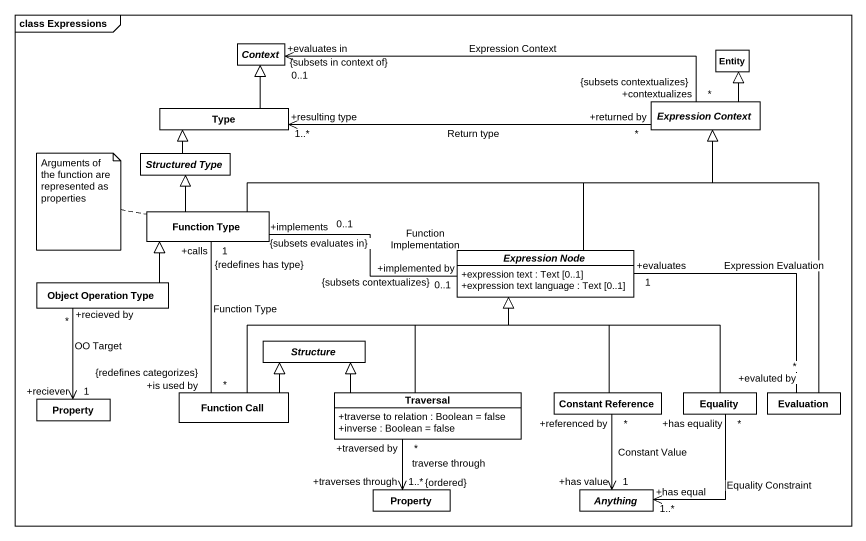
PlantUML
@startuml
mainframe class Expressions
hide circle
hide empty members
skinparam classAttributeIconSize 0
abstract class Context
class "Entity" as Entity_
class Type
abstract class "Expression Context" as Expression_Context
abstract class "Structured Type" as Structured_Type
class "Function Type" as Function_Type
abstract class "Expression Node" as Expression_Node {
  +expression text : Text [0..1]
  +expression text language : Text [0..1]
}
class "Object Operation Type" as Object_Operation_Type
abstract class Structure
class Property
class "Function Call" as Function_Call
class Traversal {
  +traverse to relation : Boolean = false
  +inverse : Boolean = false
}
class "Constant Reference" as Constant_Reference
class Equality
class Evaluation
class "Property" as Property_2
abstract class Anything
Type -up-|> Context
Expression_Context "+contextualizes\n*\n{subsets contextualizes}" -left-> "+evaluates in\n0..1\n{subsets in context of}" Context : Expression Context
Expression_Context -up-|> Entity_
Expression_Context "+returned by\n*" -left-> "+resulting type\n1..*" Type : Return type
Structured_Type -up-|> Type
Function_Type -right-|> Expression_Context
Function_Type -up-|> Structured_Type
Function_Type "+implements\n0..1\n{subsets evaluates in}" -right- "+implemented by\n0..1\n{subsets contextualizes}" Expression_Node : Function Implementation
Expression_Node -up-|> Expression_Context
Object_Operation_Type -up-|> Function_Type
Object_Operation_Type "+recieved by\n*" --> "+reciever\n1" Property : OO Target
Function_Call "+is used by\n*\n{redefines categorizes}" -up- "+calls\n1\n{redefines has type}" Function_Type : Function Type
Function_Call -right-|> Expression_Node
Function_Call -up-|> Structure
Traversal -up-|> Expression_Node
Traversal -left-|> Structure
Traversal "+traversed by\n*" --> "+traverses through\n1..*\n{ordered}" Property_2 : traverse through
Constant_Reference -up-|> Expression_Node
Constant_Reference "+referenced by\n*" --> "+has value\n1" Anything : Constant Value
Equality -up-|> Expression_Node
Equality "+has equality\n*" --> "+has equal\n1..*" Anything : Equality Constraint
Evaluation -up-|> Expression_Context
Evaluation "+evaluted by\n*" -left- "+evaluates\n1" Expression_Node : Expression Evaluation
note left of Function_Type : Arguments of the function are represented as properties
@enduml
